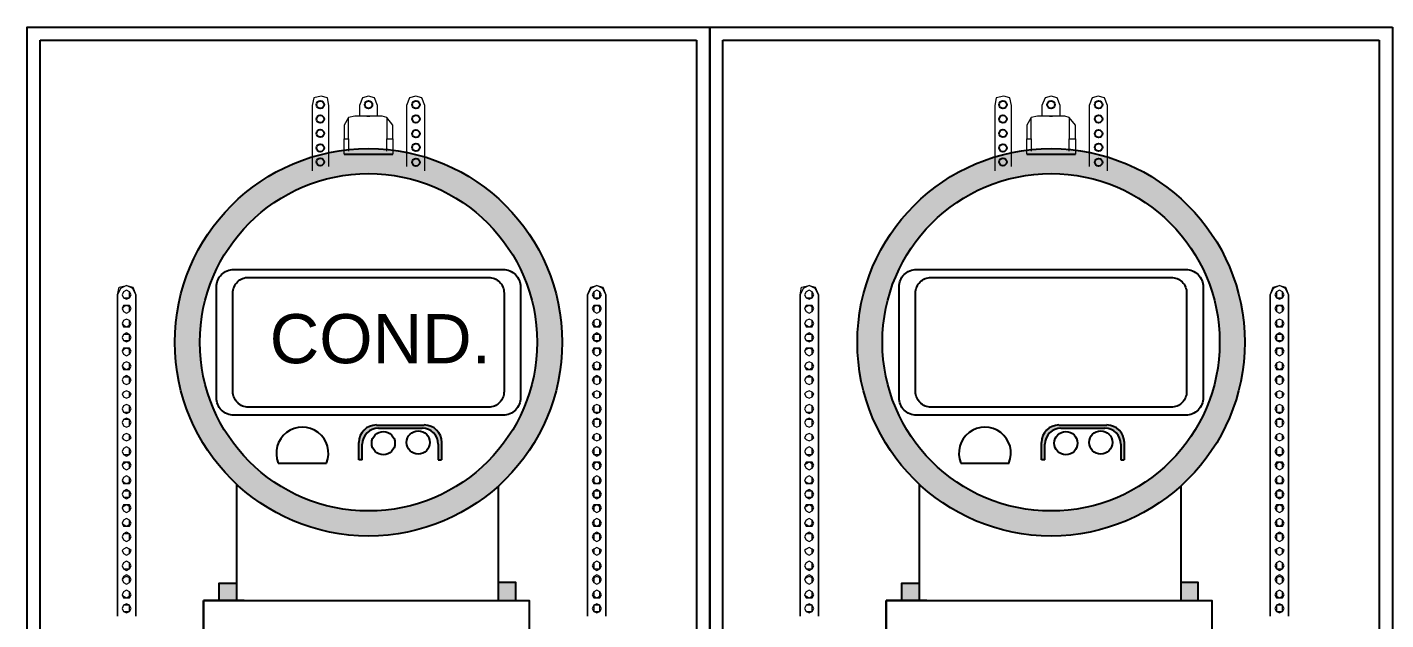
# Model space of a CAD drawing. Header units: millimetres. Extents: x 2991 to 3503, y 2795 to 2987.
# Drawn here: x 3307.2 to 3321.03, y 2841.24 to 2847.27 of the extents above; entities that cross this region are included whole.
import ezdxf

# ---------------------------------------------------------------- set-up
doc = ezdxf.new("R2010")
doc.units = ezdxf.units.MM
doc.layers.add('Pranchas', color=3, linetype='Continuous')
doc.styles.get("Standard").update_dxf_attribs({"font": ''})
doc.styles.get('Standard').set_extended_font_data('Arial')

msp = doc.modelspace()

# ---------------------------------------------------------------- hatches: boundary and pattern name
h = msp.add_hatch(color=256)
h.dxf.hatch_style = 1
h.paths.add_polyline_path([(3309.33, 2841.609), (3309.153, 2841.609), (3309.153, 2841.432), (3309.33, 2841.432)])
h.paths.add_polyline_path([(3312.172, 2841.616), (3311.994, 2841.616), (3311.994, 2841.432), (3312.172, 2841.432)])
h.paths.add_polyline_path([(3312.644, 2844.06, 1), (3308.703, 2844.06, 1)])
h.paths.add_polyline_path([(3308.958, 2844.06, -1), (3312.39, 2844.06, -1)], flags=16)
h.paths.add_polyline_path([(3312.221, 2843.497, -0.414214), (3312.044, 2843.319), (3309.303, 2843.319, -0.414214), (3309.126, 2843.497), (3309.126, 2844.624, -0.414214), (3309.303, 2844.801), (3312.044, 2844.801, -0.414214), (3312.221, 2844.624)], flags=0)
h.paths.add_polyline_path([(3312.053, 2843.558, -0.414214), (3311.895, 2843.4), (3309.453, 2843.4, -0.414214), (3309.294, 2843.558), (3309.294, 2844.562, -0.414214), (3309.453, 2844.721), (3311.895, 2844.721, -0.414214), (3312.053, 2844.562)], flags=0)
h.paths.add_polyline_path([(3311.298, 2843.041, -1), (3311.061, 2843.041, -1)], flags=0)
h.paths.add_polyline_path([(3310.943, 2843.034, -1), (3310.706, 2843.034, -1)], flags=0)
h.paths.add_polyline_path([(3310.246, 2842.832), (3309.756, 2842.832, -1.494135)], flags=0)
h = msp.add_hatch(color=256)
h.dxf.hatch_style = 1
h.paths.add_polyline_path([(3316.277, 2841.609), (3316.1, 2841.609), (3316.1, 2841.432), (3316.277, 2841.432)])
h.paths.add_polyline_path([(3319.119, 2841.616), (3318.941, 2841.616), (3318.941, 2841.432), (3319.119, 2841.432)])
h.paths.add_polyline_path([(3319.591, 2844.06, 1), (3315.65, 2844.06, 1)])
h.paths.add_polyline_path([(3315.905, 2844.06, -1), (3319.336, 2844.06, -1)], flags=16)
h.paths.add_polyline_path([(3319.168, 2843.497, -0.414214), (3318.991, 2843.319), (3316.25, 2843.319, -0.414214), (3316.073, 2843.497), (3316.073, 2844.624, -0.414214), (3316.25, 2844.801), (3318.991, 2844.801, -0.414214), (3319.168, 2844.624)], flags=0)
h.paths.add_polyline_path([(3319, 2843.558, -0.414214), (3318.842, 2843.4), (3316.399, 2843.4, -0.414214), (3316.241, 2843.558), (3316.241, 2844.562, -0.414214), (3316.399, 2844.721), (3318.842, 2844.721, -0.414214), (3319, 2844.562)], flags=0)
h.paths.add_polyline_path([(3318.245, 2843.041, -1), (3318.008, 2843.041, -1)], flags=0)
h.paths.add_polyline_path([(3317.89, 2843.034, -1), (3317.653, 2843.034, -1)], flags=0)
h.paths.add_polyline_path([(3317.193, 2842.832), (3316.702, 2842.832, -1.494135)], flags=0)
h = msp.add_hatch(color=256)
h.dxf.hatch_style = 1
h.paths.add_polyline_path([(3311.418, 2843.041, 0.414214), (3311.241, 2843.218), (3310.754, 2843.218, 0.414214), (3310.576, 2843.041), (3310.576, 2842.863), (3310.611, 2842.863), (3310.611, 2843.023, -0.414214), (3310.774, 2843.185), (3311.221, 2843.185, -0.414214), (3311.383, 2843.023), (3311.383, 2842.863), (3311.418, 2842.863)])
h = msp.add_hatch(color=256)
h.dxf.hatch_style = 1
h.paths.add_polyline_path([(3318.365, 2843.041, 0.414214), (3318.188, 2843.218), (3317.7, 2843.218, 0.414214), (3317.523, 2843.041), (3317.523, 2842.863), (3317.558, 2842.863), (3317.558, 2843.023, -0.414214), (3317.721, 2843.185), (3318.167, 2843.185, -0.414214), (3318.33, 2843.023), (3318.33, 2842.863), (3318.365, 2842.863)])

# ---------------------------------------------------------------- linework, layer by layer
for p, q in [((3307.334, 2833.506), (3307.334, 2847.133)), ((3307.334, 2847.133), (3310.674, 2847.133)), ((3310.674, 2847.133), (3314.013, 2847.133)), ((3314.013, 2847.133), (3314.013, 2833.506)), ((3314.281, 2833.506), (3314.281, 2847.133)), ((3314.281, 2847.133), (3317.62, 2847.133)), ((3317.62, 2847.133), (3320.96, 2847.133)), ((3320.96, 2847.133), (3320.96, 2833.506)), ((3310.426, 2845.974), (3310.922, 2845.974)), ((3317.373, 2845.974), (3317.868, 2845.974)), ((3310.754, 2843.218), (3311.241, 2843.218)), ((3317.7, 2843.218), (3318.188, 2843.218)), ((3310.774, 2843.185), (3311.221, 2843.185)), ((3317.721, 2843.185), (3318.167, 2843.185)), ((3310.576, 2842.863), (3310.576, 2843.041)), ((3310.611, 2842.863), (3310.611, 2843.023)), ((3311.383, 2843.023), (3311.383, 2842.863)), ((3311.418, 2843.041), (3311.418, 2842.863)), ((3317.523, 2842.863), (3317.523, 2843.041)), ((3317.558, 2842.863), (3317.558, 2843.023)), ((3318.33, 2843.023), (3318.33, 2842.863)), ((3318.365, 2843.041), (3318.365, 2842.863)), ((3309.756, 2842.832), (3310.246, 2842.832)), ((3310.611, 2842.863), (3310.576, 2842.863)), ((3311.383, 2842.863), (3311.418, 2842.863)), ((3316.702, 2842.832), (3317.193, 2842.832)), ((3317.558, 2842.863), (3317.523, 2842.863)), ((3318.33, 2842.863), (3318.365, 2842.863)), ((3309.33, 2842.618), (3309.33, 2841.432)), ((3311.994, 2842.597), (3311.994, 2841.432)), ((3316.277, 2842.618), (3316.277, 2841.432)), ((3318.941, 2842.597), (3318.941, 2841.432)), ((3309.41, 2841.432), (3308.996, 2841.432)), ((3308.996, 2841.432), (3308.996, 2841.022)), ((3316.357, 2841.432), (3315.943, 2841.432)), ((3315.943, 2841.432), (3315.943, 2841.022))]:
    msp.add_line(p, q)
for points in [[(3314.147, 2847.266), (3314.147, 2833.373), (3307.2, 2833.373), (3307.2, 2847.266)], [(3321.094, 2847.266), (3321.094, 2833.373), (3314.147, 2833.373), (3314.147, 2847.266)], [(3309.33, 2841.432), (3309.153, 2841.432), (3309.153, 2841.609), (3309.33, 2841.609)], [(3311.994, 2841.432), (3312.172, 2841.432), (3312.172, 2841.616), (3311.994, 2841.616)], [(3316.277, 2841.432), (3316.1, 2841.432), (3316.1, 2841.609), (3316.277, 2841.609)], [(3318.941, 2841.432), (3319.119, 2841.432), (3319.119, 2841.616), (3318.941, 2841.616)], [(3308.996, 2841.432), (3312.31, 2841.432), (3312.31, 2840.603), (3308.996, 2840.603)], [(3315.943, 2841.432), (3319.257, 2841.432), (3319.257, 2840.603), (3315.943, 2840.603)]]:
    msp.add_lwpolyline(points, close=True)
at = {"color": 0, "lineweight": 18}
for points in [[(3310.271, 2845.85), (3310.271, 2846.47), (3310.255, 2846.547), (3310.193, 2846.563), (3310.116, 2846.547), (3310.1, 2846.47), (3310.1, 2845.804)], [(3310.767, 2846.361), (3310.767, 2846.47), (3310.736, 2846.547), (3310.674, 2846.563), (3310.612, 2846.547), (3310.581, 2846.47), (3310.581, 2846.361)], [(3311.247, 2845.804), (3311.247, 2846.47), (3311.216, 2846.547), (3311.154, 2846.563), (3311.092, 2846.547), (3311.061, 2846.47), (3311.061, 2845.85)], [(3317.218, 2845.85), (3317.218, 2846.47), (3317.202, 2846.547), (3317.14, 2846.563), (3317.063, 2846.547), (3317.047, 2846.47), (3317.047, 2845.804)], [(3317.713, 2846.361), (3317.713, 2846.47), (3317.682, 2846.547), (3317.62, 2846.563), (3317.559, 2846.547), (3317.528, 2846.47), (3317.528, 2846.361)], [(3318.194, 2845.804), (3318.194, 2846.47), (3318.163, 2846.547), (3318.101, 2846.563), (3318.039, 2846.547), (3318.008, 2846.47), (3318.008, 2845.85)], [(3310.472, 2846.129), (3310.472, 2846.346), (3310.426, 2846.268), (3310.426, 2846.129)], [(3310.86, 2846.346), (3310.813, 2846.361), (3310.534, 2846.361), (3310.472, 2846.346)], [(3310.922, 2846.129), (3310.922, 2846.268), (3310.86, 2846.346), (3310.86, 2846.129)], [(3317.419, 2846.129), (3317.419, 2846.346), (3317.373, 2846.268), (3317.373, 2846.129)], [(3317.806, 2846.346), (3317.76, 2846.361), (3317.481, 2846.361), (3317.419, 2846.346)], [(3317.868, 2846.129), (3317.868, 2846.268), (3317.806, 2846.346), (3317.806, 2846.129)], [(3310.426, 2845.974), (3310.426, 2846.129), (3310.472, 2846.129), (3310.472, 2846.005)], [(3310.86, 2846.005), (3310.86, 2846.129), (3310.922, 2846.129), (3310.922, 2845.974)], [(3317.373, 2845.974), (3317.373, 2846.129), (3317.419, 2846.129), (3317.419, 2846.005)], [(3317.806, 2846.005), (3317.806, 2846.129), (3317.868, 2846.129), (3317.868, 2845.974)]]:
    msp.add_lwpolyline(points, dxfattribs=at)
for points in [[(3310.658, 2846.361), (3310.689, 2846.361)], [(3317.605, 2846.361), (3317.636, 2846.361)], [(3308.305, 2844.544), (3308.305, 2841.275), (3308.305, 2844.544), (3308.274, 2844.606), (3308.212, 2844.637), (3308.15, 2844.606), (3308.119, 2844.544), (3308.135, 2844.622), (3308.212, 2844.637), (3308.274, 2844.622)], [(3312.904, 2844.544), (3312.935, 2844.622), (3312.997, 2844.637), (3313.059, 2844.622), (3313.09, 2844.544), (3313.059, 2844.606), (3312.997, 2844.637), (3312.935, 2844.606)], [(3315.252, 2844.544), (3315.252, 2841.275), (3315.252, 2844.544), (3315.221, 2844.606), (3315.159, 2844.637), (3315.097, 2844.606), (3315.066, 2844.544), (3315.081, 2844.622), (3315.159, 2844.637), (3315.221, 2844.622)], [(3319.851, 2844.544), (3319.882, 2844.622), (3319.944, 2844.637), (3320.006, 2844.622), (3320.037, 2844.544), (3320.006, 2844.606), (3319.944, 2844.637), (3319.882, 2844.606)], [(3308.119, 2841.275), (3308.119, 2844.544)], [(3308.259, 2844.544), (3308.243, 2844.575), (3308.212, 2844.591), (3308.181, 2844.575), (3308.166, 2844.544), (3308.181, 2844.513), (3308.212, 2844.498), (3308.243, 2844.513)], [(3308.243, 2844.544), (3308.243, 2844.575), (3308.212, 2844.591), (3308.181, 2844.575), (3308.166, 2844.544), (3308.181, 2844.513), (3308.243, 2844.513)], [(3312.904, 2841.275), (3312.904, 2844.544)], [(3313.044, 2844.544), (3313.028, 2844.575), (3312.997, 2844.591), (3312.966, 2844.575), (3312.951, 2844.544), (3312.966, 2844.513), (3312.997, 2844.498), (3313.028, 2844.513)], [(3313.028, 2844.544), (3313.028, 2844.575), (3312.997, 2844.591), (3312.966, 2844.575), (3312.966, 2844.513), (3313.028, 2844.513)], [(3313.09, 2844.544), (3313.09, 2841.275)], [(3315.066, 2841.275), (3315.066, 2844.544)], [(3315.205, 2844.544), (3315.19, 2844.575), (3315.159, 2844.591), (3315.128, 2844.575), (3315.112, 2844.544), (3315.128, 2844.513), (3315.159, 2844.498), (3315.19, 2844.513)], [(3315.19, 2844.544), (3315.19, 2844.575), (3315.159, 2844.591), (3315.128, 2844.575), (3315.112, 2844.544), (3315.128, 2844.513), (3315.19, 2844.513)], [(3319.851, 2841.275), (3319.851, 2844.544)], [(3319.991, 2844.544), (3319.975, 2844.575), (3319.944, 2844.591), (3319.913, 2844.575), (3319.898, 2844.544), (3319.913, 2844.513), (3319.944, 2844.498), (3319.975, 2844.513)], [(3319.975, 2844.544), (3319.975, 2844.575), (3319.944, 2844.591), (3319.913, 2844.575), (3319.913, 2844.513), (3319.975, 2844.513)], [(3320.037, 2844.544), (3320.037, 2841.275)], [(3308.259, 2844.405), (3308.243, 2844.436), (3308.181, 2844.436), (3308.166, 2844.405), (3308.181, 2844.374), (3308.212, 2844.358), (3308.243, 2844.374)], [(3308.243, 2844.405), (3308.243, 2844.42), (3308.212, 2844.436), (3308.181, 2844.42), (3308.166, 2844.405), (3308.181, 2844.374), (3308.212, 2844.358), (3308.243, 2844.374)], [(3313.044, 2844.405), (3313.028, 2844.436), (3312.966, 2844.436), (3312.951, 2844.405), (3312.966, 2844.374), (3312.997, 2844.358), (3313.028, 2844.374)], [(3313.028, 2844.405), (3313.028, 2844.42), (3312.997, 2844.436), (3312.966, 2844.42), (3312.966, 2844.374), (3312.997, 2844.358), (3313.028, 2844.374)], [(3315.205, 2844.405), (3315.19, 2844.436), (3315.128, 2844.436), (3315.112, 2844.405), (3315.128, 2844.374), (3315.159, 2844.358), (3315.19, 2844.374)], [(3315.19, 2844.405), (3315.19, 2844.42), (3315.159, 2844.436), (3315.128, 2844.42), (3315.112, 2844.405), (3315.128, 2844.374), (3315.159, 2844.358), (3315.19, 2844.374)], [(3319.991, 2844.405), (3319.975, 2844.436), (3319.913, 2844.436), (3319.898, 2844.405), (3319.913, 2844.374), (3319.944, 2844.358), (3319.975, 2844.374)], [(3319.975, 2844.405), (3319.975, 2844.42), (3319.944, 2844.436), (3319.913, 2844.42), (3319.913, 2844.374), (3319.944, 2844.358), (3319.975, 2844.374)], [(3308.259, 2844.25), (3308.243, 2844.281), (3308.212, 2844.296), (3308.181, 2844.281), (3308.166, 2844.25), (3308.181, 2844.219), (3308.243, 2844.219)], [(3308.243, 2844.25), (3308.243, 2844.281), (3308.212, 2844.296), (3308.181, 2844.281), (3308.166, 2844.25), (3308.181, 2844.234), (3308.212, 2844.219), (3308.243, 2844.234)], [(3313.044, 2844.25), (3313.028, 2844.281), (3312.997, 2844.296), (3312.966, 2844.281), (3312.951, 2844.25), (3312.966, 2844.219), (3313.028, 2844.219)], [(3313.028, 2844.25), (3313.028, 2844.281), (3312.997, 2844.296), (3312.966, 2844.281), (3312.966, 2844.234), (3312.997, 2844.219), (3313.028, 2844.234)], [(3315.205, 2844.25), (3315.19, 2844.281), (3315.159, 2844.296), (3315.128, 2844.281), (3315.112, 2844.25), (3315.128, 2844.219), (3315.19, 2844.219)], [(3315.19, 2844.25), (3315.19, 2844.281), (3315.159, 2844.296), (3315.128, 2844.281), (3315.112, 2844.25), (3315.128, 2844.234), (3315.159, 2844.219), (3315.19, 2844.234)], [(3319.991, 2844.25), (3319.975, 2844.281), (3319.944, 2844.296), (3319.913, 2844.281), (3319.898, 2844.25), (3319.913, 2844.219), (3319.975, 2844.219)], [(3319.975, 2844.25), (3319.975, 2844.281), (3319.944, 2844.296), (3319.913, 2844.281), (3319.913, 2844.234), (3319.944, 2844.219), (3319.975, 2844.234)], [(3308.259, 2844.11), (3308.243, 2844.141), (3308.212, 2844.157), (3308.181, 2844.141), (3308.166, 2844.11), (3308.181, 2844.079), (3308.212, 2844.064), (3308.243, 2844.079)], [(3308.243, 2844.11), (3308.243, 2844.141), (3308.181, 2844.141), (3308.166, 2844.11), (3308.181, 2844.079), (3308.243, 2844.079)], [(3313.044, 2844.11), (3313.028, 2844.141), (3312.997, 2844.157), (3312.966, 2844.141), (3312.951, 2844.11), (3312.966, 2844.079), (3312.997, 2844.064), (3313.028, 2844.079)], [(3313.028, 2844.11), (3313.028, 2844.141), (3312.966, 2844.141), (3312.966, 2844.079), (3313.028, 2844.079)], [(3315.205, 2844.11), (3315.19, 2844.141), (3315.159, 2844.157), (3315.128, 2844.141), (3315.112, 2844.11), (3315.128, 2844.079), (3315.159, 2844.064), (3315.19, 2844.079)], [(3315.19, 2844.11), (3315.19, 2844.141), (3315.128, 2844.141), (3315.112, 2844.11), (3315.128, 2844.079), (3315.19, 2844.079)], [(3319.991, 2844.11), (3319.975, 2844.141), (3319.944, 2844.157), (3319.913, 2844.141), (3319.898, 2844.11), (3319.913, 2844.079), (3319.944, 2844.064), (3319.975, 2844.079)], [(3319.975, 2844.11), (3319.975, 2844.141), (3319.913, 2844.141), (3319.913, 2844.079), (3319.975, 2844.079)], [(3308.259, 2843.971), (3308.243, 2844.002), (3308.181, 2844.002), (3308.166, 2843.971), (3308.181, 2843.94), (3308.212, 2843.924), (3308.243, 2843.94)], [(3308.243, 2843.971), (3308.243, 2843.986), (3308.212, 2844.002), (3308.181, 2843.986), (3308.166, 2843.971), (3308.181, 2843.94), (3308.212, 2843.924), (3308.243, 2843.94)], [(3313.044, 2843.971), (3313.028, 2844.002), (3312.966, 2844.002), (3312.951, 2843.971), (3312.966, 2843.94), (3312.997, 2843.924), (3313.028, 2843.94)], [(3313.028, 2843.971), (3313.028, 2843.986), (3312.997, 2844.002), (3312.966, 2843.986), (3312.966, 2843.94), (3312.997, 2843.924), (3313.028, 2843.94)], [(3315.205, 2843.971), (3315.19, 2844.002), (3315.128, 2844.002), (3315.112, 2843.971), (3315.128, 2843.94), (3315.159, 2843.924), (3315.19, 2843.94)], [(3315.19, 2843.971), (3315.19, 2843.986), (3315.159, 2844.002), (3315.128, 2843.986), (3315.112, 2843.971), (3315.128, 2843.94), (3315.159, 2843.924), (3315.19, 2843.94)], [(3319.991, 2843.971), (3319.975, 2844.002), (3319.913, 2844.002), (3319.898, 2843.971), (3319.913, 2843.94), (3319.944, 2843.924), (3319.975, 2843.94)], [(3319.975, 2843.971), (3319.975, 2843.986), (3319.944, 2844.002), (3319.913, 2843.986), (3319.913, 2843.94), (3319.944, 2843.924), (3319.975, 2843.94)], [(3308.243, 2843.816), (3308.243, 2843.847), (3308.212, 2843.862), (3308.181, 2843.847), (3308.166, 2843.816), (3308.181, 2843.8), (3308.212, 2843.785), (3308.243, 2843.8)], [(3308.259, 2843.816), (3308.243, 2843.847), (3308.212, 2843.862), (3308.181, 2843.847), (3308.166, 2843.816), (3308.181, 2843.785), (3308.243, 2843.785)], [(3313.044, 2843.816), (3313.028, 2843.847), (3312.997, 2843.862), (3312.966, 2843.847), (3312.951, 2843.816), (3312.966, 2843.785), (3313.028, 2843.785)], [(3313.028, 2843.816), (3313.028, 2843.847), (3312.997, 2843.862), (3312.966, 2843.847), (3312.966, 2843.8), (3312.997, 2843.785), (3313.028, 2843.8)], [(3315.19, 2843.816), (3315.19, 2843.847), (3315.159, 2843.862), (3315.128, 2843.847), (3315.112, 2843.816), (3315.128, 2843.8), (3315.159, 2843.785), (3315.19, 2843.8)], [(3315.205, 2843.816), (3315.19, 2843.847), (3315.159, 2843.862), (3315.128, 2843.847), (3315.112, 2843.816), (3315.128, 2843.785), (3315.19, 2843.785)], [(3319.991, 2843.816), (3319.975, 2843.847), (3319.944, 2843.862), (3319.913, 2843.847), (3319.898, 2843.816), (3319.913, 2843.785), (3319.975, 2843.785)], [(3319.975, 2843.816), (3319.975, 2843.847), (3319.944, 2843.862), (3319.913, 2843.847), (3319.913, 2843.8), (3319.944, 2843.785), (3319.975, 2843.8)], [(3308.259, 2843.677), (3308.243, 2843.707), (3308.212, 2843.723), (3308.181, 2843.707), (3308.166, 2843.677), (3308.181, 2843.646), (3308.212, 2843.63), (3308.243, 2843.646)], [(3308.243, 2843.677), (3308.243, 2843.707), (3308.181, 2843.707), (3308.166, 2843.677), (3308.181, 2843.646), (3308.212, 2843.63), (3308.243, 2843.646)], [(3313.044, 2843.677), (3313.028, 2843.707), (3312.997, 2843.723), (3312.966, 2843.707), (3312.951, 2843.677), (3312.966, 2843.646), (3312.997, 2843.63), (3313.028, 2843.646)], [(3313.028, 2843.677), (3313.028, 2843.707), (3312.966, 2843.707), (3312.966, 2843.646), (3312.997, 2843.63), (3313.028, 2843.646)], [(3315.205, 2843.677), (3315.19, 2843.707), (3315.159, 2843.723), (3315.128, 2843.707), (3315.112, 2843.677), (3315.128, 2843.646), (3315.159, 2843.63), (3315.19, 2843.646)], [(3315.19, 2843.677), (3315.19, 2843.707), (3315.128, 2843.707), (3315.112, 2843.677), (3315.128, 2843.646), (3315.159, 2843.63), (3315.19, 2843.646)], [(3319.991, 2843.677), (3319.975, 2843.707), (3319.944, 2843.723), (3319.913, 2843.707), (3319.898, 2843.677), (3319.913, 2843.646), (3319.944, 2843.63), (3319.975, 2843.646)], [(3319.975, 2843.677), (3319.975, 2843.707), (3319.913, 2843.707), (3319.913, 2843.646), (3319.944, 2843.63), (3319.975, 2843.646)], [(3308.259, 2843.537), (3308.243, 2843.553), (3308.212, 2843.568), (3308.181, 2843.553), (3308.166, 2843.537), (3308.181, 2843.506), (3308.212, 2843.491), (3308.243, 2843.506)], [(3308.243, 2843.537), (3308.243, 2843.553), (3308.212, 2843.568), (3308.181, 2843.553), (3308.166, 2843.537), (3308.181, 2843.506), (3308.212, 2843.491), (3308.243, 2843.506)], [(3313.044, 2843.537), (3313.028, 2843.553), (3312.997, 2843.568), (3312.966, 2843.553), (3312.951, 2843.537), (3312.966, 2843.506), (3312.997, 2843.491), (3313.028, 2843.506)], [(3313.028, 2843.537), (3313.028, 2843.553), (3312.997, 2843.568), (3312.966, 2843.553), (3312.966, 2843.506), (3312.997, 2843.491), (3313.028, 2843.506)], [(3315.205, 2843.537), (3315.19, 2843.553), (3315.159, 2843.568), (3315.128, 2843.553), (3315.112, 2843.537), (3315.128, 2843.506), (3315.159, 2843.491), (3315.19, 2843.506)], [(3315.19, 2843.537), (3315.19, 2843.553), (3315.159, 2843.568), (3315.128, 2843.553), (3315.112, 2843.537), (3315.128, 2843.506), (3315.159, 2843.491), (3315.19, 2843.506)], [(3319.991, 2843.537), (3319.975, 2843.553), (3319.944, 2843.568), (3319.913, 2843.553), (3319.898, 2843.537), (3319.913, 2843.506), (3319.944, 2843.491), (3319.975, 2843.506)], [(3319.975, 2843.537), (3319.975, 2843.553), (3319.944, 2843.568), (3319.913, 2843.553), (3319.913, 2843.506), (3319.944, 2843.491), (3319.975, 2843.506)], [(3308.259, 2843.382), (3308.243, 2843.413), (3308.212, 2843.429), (3308.181, 2843.413), (3308.166, 2843.382), (3308.181, 2843.351), (3308.212, 2843.336), (3308.243, 2843.351)], [(3308.243, 2843.382), (3308.243, 2843.413), (3308.212, 2843.429), (3308.181, 2843.413), (3308.166, 2843.382), (3308.181, 2843.351), (3308.243, 2843.351)], [(3313.044, 2843.382), (3313.028, 2843.413), (3312.997, 2843.429), (3312.966, 2843.413), (3312.951, 2843.382), (3312.966, 2843.351), (3312.997, 2843.336), (3313.028, 2843.351)], [(3313.028, 2843.382), (3313.028, 2843.413), (3312.997, 2843.429), (3312.966, 2843.413), (3312.966, 2843.351), (3313.028, 2843.351)], [(3315.205, 2843.382), (3315.19, 2843.413), (3315.159, 2843.429), (3315.128, 2843.413), (3315.112, 2843.382), (3315.128, 2843.351), (3315.159, 2843.336), (3315.19, 2843.351)], [(3315.19, 2843.382), (3315.19, 2843.413), (3315.159, 2843.429), (3315.128, 2843.413), (3315.112, 2843.382), (3315.128, 2843.351), (3315.19, 2843.351)], [(3319.991, 2843.382), (3319.975, 2843.413), (3319.944, 2843.429), (3319.913, 2843.413), (3319.898, 2843.382), (3319.913, 2843.351), (3319.944, 2843.336), (3319.975, 2843.351)], [(3319.975, 2843.382), (3319.975, 2843.413), (3319.944, 2843.429), (3319.913, 2843.413), (3319.913, 2843.351), (3319.975, 2843.351)], [(3308.259, 2843.243), (3308.243, 2843.274), (3308.212, 2843.289), (3308.181, 2843.274), (3308.166, 2843.243), (3308.181, 2843.212), (3308.212, 2843.196), (3308.243, 2843.212)], [(3308.243, 2843.243), (3308.243, 2843.274), (3308.181, 2843.274), (3308.166, 2843.243), (3308.181, 2843.212), (3308.212, 2843.196), (3308.243, 2843.212)], [(3313.044, 2843.243), (3313.028, 2843.274), (3312.997, 2843.289), (3312.966, 2843.274), (3312.951, 2843.243), (3312.966, 2843.212), (3312.997, 2843.196), (3313.028, 2843.212)], [(3313.028, 2843.243), (3313.028, 2843.274), (3312.966, 2843.274), (3312.966, 2843.212), (3312.997, 2843.196), (3313.028, 2843.212)], [(3315.205, 2843.243), (3315.19, 2843.274), (3315.159, 2843.289), (3315.128, 2843.274), (3315.112, 2843.243), (3315.128, 2843.212), (3315.159, 2843.196), (3315.19, 2843.212)], [(3315.19, 2843.243), (3315.19, 2843.274), (3315.128, 2843.274), (3315.112, 2843.243), (3315.128, 2843.212), (3315.159, 2843.196), (3315.19, 2843.212)], [(3319.991, 2843.243), (3319.975, 2843.274), (3319.944, 2843.289), (3319.913, 2843.274), (3319.898, 2843.243), (3319.913, 2843.212), (3319.944, 2843.196), (3319.975, 2843.212)], [(3319.975, 2843.243), (3319.975, 2843.274), (3319.913, 2843.274), (3319.913, 2843.212), (3319.944, 2843.196), (3319.975, 2843.212)], [(3308.243, 2843.088), (3308.243, 2843.119), (3308.212, 2843.134), (3308.181, 2843.119), (3308.166, 2843.088), (3308.181, 2843.072), (3308.212, 2843.057), (3308.243, 2843.072)], [(3308.259, 2843.088), (3308.243, 2843.119), (3308.212, 2843.134), (3308.181, 2843.119), (3308.166, 2843.088), (3308.181, 2843.072), (3308.212, 2843.057), (3308.243, 2843.072)], [(3313.044, 2843.088), (3313.028, 2843.119), (3312.997, 2843.134), (3312.966, 2843.119), (3312.951, 2843.088), (3312.966, 2843.072), (3312.997, 2843.057), (3313.028, 2843.072)], [(3313.028, 2843.088), (3313.028, 2843.119), (3312.997, 2843.134), (3312.966, 2843.119), (3312.966, 2843.072), (3312.997, 2843.057), (3313.028, 2843.072)], [(3315.19, 2843.088), (3315.19, 2843.119), (3315.159, 2843.134), (3315.128, 2843.119), (3315.112, 2843.088), (3315.128, 2843.072), (3315.159, 2843.057), (3315.19, 2843.072)], [(3315.205, 2843.088), (3315.19, 2843.119), (3315.159, 2843.134), (3315.128, 2843.119), (3315.112, 2843.088), (3315.128, 2843.072), (3315.159, 2843.057), (3315.19, 2843.072)], [(3319.991, 2843.088), (3319.975, 2843.119), (3319.944, 2843.134), (3319.913, 2843.119), (3319.898, 2843.088), (3319.913, 2843.072), (3319.944, 2843.057), (3319.975, 2843.072)], [(3319.975, 2843.088), (3319.975, 2843.119), (3319.944, 2843.134), (3319.913, 2843.119), (3319.913, 2843.072), (3319.944, 2843.057), (3319.975, 2843.072)], [(3308.243, 2842.948), (3308.243, 2842.979), (3308.212, 2842.995), (3308.181, 2842.979), (3308.166, 2842.948), (3308.181, 2842.917), (3308.243, 2842.917)], [(3308.259, 2842.948), (3308.243, 2842.979), (3308.212, 2842.995), (3308.181, 2842.979), (3308.166, 2842.948), (3308.181, 2842.917), (3308.212, 2842.902), (3308.243, 2842.917)], [(3313.044, 2842.948), (3313.028, 2842.979), (3312.997, 2842.995), (3312.966, 2842.979), (3312.951, 2842.948), (3312.966, 2842.917), (3312.997, 2842.902), (3313.028, 2842.917)], [(3313.028, 2842.948), (3313.028, 2842.979), (3312.997, 2842.995), (3312.966, 2842.979), (3312.966, 2842.917), (3313.028, 2842.917)], [(3315.19, 2842.948), (3315.19, 2842.979), (3315.159, 2842.995), (3315.128, 2842.979), (3315.112, 2842.948), (3315.128, 2842.917), (3315.19, 2842.917)], [(3315.205, 2842.948), (3315.19, 2842.979), (3315.159, 2842.995), (3315.128, 2842.979), (3315.112, 2842.948), (3315.128, 2842.917), (3315.159, 2842.902), (3315.19, 2842.917)], [(3319.991, 2842.948), (3319.975, 2842.979), (3319.944, 2842.995), (3319.913, 2842.979), (3319.898, 2842.948), (3319.913, 2842.917), (3319.944, 2842.902), (3319.975, 2842.917)], [(3319.975, 2842.948), (3319.975, 2842.979), (3319.944, 2842.995), (3319.913, 2842.979), (3319.913, 2842.917), (3319.975, 2842.917)], [(3308.243, 2842.809), (3308.243, 2842.824), (3308.212, 2842.84), (3308.181, 2842.824), (3308.166, 2842.809), (3308.181, 2842.778), (3308.212, 2842.762), (3308.243, 2842.778)], [(3308.259, 2842.809), (3308.243, 2842.84), (3308.181, 2842.84), (3308.166, 2842.809), (3308.181, 2842.778), (3308.212, 2842.762), (3308.243, 2842.778)], [(3313.044, 2842.809), (3313.028, 2842.84), (3312.966, 2842.84), (3312.951, 2842.809), (3312.966, 2842.778), (3312.997, 2842.762), (3313.028, 2842.778)], [(3313.028, 2842.809), (3313.028, 2842.824), (3312.997, 2842.84), (3312.966, 2842.824), (3312.966, 2842.778), (3312.997, 2842.762), (3313.028, 2842.778)], [(3315.19, 2842.809), (3315.19, 2842.824), (3315.159, 2842.84), (3315.128, 2842.824), (3315.112, 2842.809), (3315.128, 2842.778), (3315.159, 2842.762), (3315.19, 2842.778)], [(3315.205, 2842.809), (3315.19, 2842.84), (3315.128, 2842.84), (3315.112, 2842.809), (3315.128, 2842.778), (3315.159, 2842.762), (3315.19, 2842.778)], [(3319.991, 2842.809), (3319.975, 2842.84), (3319.913, 2842.84), (3319.898, 2842.809), (3319.913, 2842.778), (3319.944, 2842.762), (3319.975, 2842.778)], [(3319.975, 2842.809), (3319.975, 2842.824), (3319.944, 2842.84), (3319.913, 2842.824), (3319.913, 2842.778), (3319.944, 2842.762), (3319.975, 2842.778)], [(3308.243, 2842.654), (3308.243, 2842.685), (3308.212, 2842.7), (3308.181, 2842.685), (3308.166, 2842.654), (3308.181, 2842.638), (3308.212, 2842.623), (3308.243, 2842.638)], [(3308.259, 2842.654), (3308.243, 2842.685), (3308.212, 2842.7), (3308.181, 2842.685), (3308.166, 2842.654), (3308.181, 2842.623), (3308.243, 2842.623)], [(3313.044, 2842.654), (3313.028, 2842.685), (3312.997, 2842.7), (3312.966, 2842.685), (3312.951, 2842.654), (3312.966, 2842.623), (3313.028, 2842.623)], [(3313.028, 2842.654), (3313.028, 2842.685), (3312.997, 2842.7), (3312.966, 2842.685), (3312.966, 2842.638), (3312.997, 2842.623), (3313.028, 2842.638)], [(3315.19, 2842.654), (3315.19, 2842.685), (3315.159, 2842.7), (3315.128, 2842.685), (3315.112, 2842.654), (3315.128, 2842.638), (3315.159, 2842.623), (3315.19, 2842.638)], [(3315.205, 2842.654), (3315.19, 2842.685), (3315.159, 2842.7), (3315.128, 2842.685), (3315.112, 2842.654), (3315.128, 2842.623), (3315.19, 2842.623)], [(3319.991, 2842.654), (3319.975, 2842.685), (3319.944, 2842.7), (3319.913, 2842.685), (3319.898, 2842.654), (3319.913, 2842.623), (3319.975, 2842.623)], [(3319.975, 2842.654), (3319.975, 2842.685), (3319.944, 2842.7), (3319.913, 2842.685), (3319.913, 2842.638), (3319.944, 2842.623), (3319.975, 2842.638)], [(3308.259, 2842.515), (3308.243, 2842.546), (3308.212, 2842.561), (3308.181, 2842.546), (3308.166, 2842.515), (3308.181, 2842.484), (3308.212, 2842.468), (3308.243, 2842.484)], [(3308.243, 2842.515), (3308.243, 2842.546), (3308.181, 2842.546), (3308.166, 2842.515), (3308.181, 2842.484), (3308.243, 2842.484)], [(3313.044, 2842.515), (3313.028, 2842.546), (3312.997, 2842.561), (3312.966, 2842.546), (3312.951, 2842.515), (3312.966, 2842.484), (3312.997, 2842.468), (3313.028, 2842.484)], [(3313.028, 2842.515), (3313.028, 2842.546), (3312.966, 2842.546), (3312.966, 2842.484), (3313.028, 2842.484)], [(3315.205, 2842.515), (3315.19, 2842.546), (3315.159, 2842.561), (3315.128, 2842.546), (3315.112, 2842.515), (3315.128, 2842.484), (3315.159, 2842.468), (3315.19, 2842.484)], [(3315.19, 2842.515), (3315.19, 2842.546), (3315.128, 2842.546), (3315.112, 2842.515), (3315.128, 2842.484), (3315.19, 2842.484)], [(3319.991, 2842.515), (3319.975, 2842.546), (3319.944, 2842.561), (3319.913, 2842.546), (3319.898, 2842.515), (3319.913, 2842.484), (3319.944, 2842.468), (3319.975, 2842.484)], [(3319.975, 2842.515), (3319.975, 2842.546), (3319.913, 2842.546), (3319.913, 2842.484), (3319.975, 2842.484)], [(3308.243, 2842.375), (3308.243, 2842.391), (3308.212, 2842.406), (3308.181, 2842.391), (3308.166, 2842.375), (3308.181, 2842.344), (3308.212, 2842.329), (3308.243, 2842.344)], [(3308.259, 2842.375), (3308.243, 2842.406), (3308.181, 2842.406), (3308.166, 2842.375), (3308.181, 2842.344), (3308.212, 2842.329), (3308.243, 2842.344)], [(3313.044, 2842.375), (3313.028, 2842.406), (3312.966, 2842.406), (3312.951, 2842.375), (3312.966, 2842.344), (3312.997, 2842.329), (3313.028, 2842.344)], [(3313.028, 2842.375), (3313.028, 2842.391), (3312.997, 2842.406), (3312.966, 2842.391), (3312.966, 2842.344), (3312.997, 2842.329), (3313.028, 2842.344)], [(3315.19, 2842.375), (3315.19, 2842.391), (3315.159, 2842.406), (3315.128, 2842.391), (3315.112, 2842.375), (3315.128, 2842.344), (3315.159, 2842.329), (3315.19, 2842.344)], [(3315.205, 2842.375), (3315.19, 2842.406), (3315.128, 2842.406), (3315.112, 2842.375), (3315.128, 2842.344), (3315.159, 2842.329), (3315.19, 2842.344)], [(3319.991, 2842.375), (3319.975, 2842.406), (3319.913, 2842.406), (3319.898, 2842.375), (3319.913, 2842.344), (3319.944, 2842.329), (3319.975, 2842.344)], [(3319.975, 2842.375), (3319.975, 2842.391), (3319.944, 2842.406), (3319.913, 2842.391), (3319.913, 2842.344), (3319.944, 2842.329), (3319.975, 2842.344)], [(3308.259, 2842.22), (3308.243, 2842.251), (3308.212, 2842.267), (3308.181, 2842.251), (3308.166, 2842.22), (3308.181, 2842.189), (3308.243, 2842.189)], [(3308.243, 2842.22), (3308.243, 2842.251), (3308.212, 2842.267), (3308.181, 2842.251), (3308.166, 2842.22), (3308.181, 2842.205), (3308.212, 2842.189), (3308.243, 2842.205)], [(3313.044, 2842.22), (3313.028, 2842.251), (3312.997, 2842.267), (3312.966, 2842.251), (3312.951, 2842.22), (3312.966, 2842.189), (3313.028, 2842.189)], [(3313.028, 2842.22), (3313.028, 2842.251), (3312.997, 2842.267), (3312.966, 2842.251), (3312.966, 2842.205), (3312.997, 2842.189), (3313.028, 2842.205)], [(3315.205, 2842.22), (3315.19, 2842.251), (3315.159, 2842.267), (3315.128, 2842.251), (3315.112, 2842.22), (3315.128, 2842.189), (3315.19, 2842.189)], [(3315.19, 2842.22), (3315.19, 2842.251), (3315.159, 2842.267), (3315.128, 2842.251), (3315.112, 2842.22), (3315.128, 2842.205), (3315.159, 2842.189), (3315.19, 2842.205)], [(3319.991, 2842.22), (3319.975, 2842.251), (3319.944, 2842.267), (3319.913, 2842.251), (3319.898, 2842.22), (3319.913, 2842.189), (3319.975, 2842.189)], [(3319.975, 2842.22), (3319.975, 2842.251), (3319.944, 2842.267), (3319.913, 2842.251), (3319.913, 2842.205), (3319.944, 2842.189), (3319.975, 2842.205)], [(3308.259, 2842.081), (3308.243, 2842.112), (3308.212, 2842.127), (3308.181, 2842.112), (3308.166, 2842.081), (3308.181, 2842.05), (3308.212, 2842.034), (3308.243, 2842.05)], [(3308.243, 2842.081), (3308.243, 2842.112), (3308.181, 2842.112), (3308.166, 2842.081), (3308.181, 2842.05), (3308.212, 2842.034), (3308.243, 2842.05)], [(3313.044, 2842.081), (3313.028, 2842.112), (3312.997, 2842.127), (3312.966, 2842.112), (3312.951, 2842.081), (3312.966, 2842.05), (3312.997, 2842.034), (3313.028, 2842.05)], [(3313.028, 2842.081), (3313.028, 2842.112), (3312.966, 2842.112), (3312.966, 2842.05), (3312.997, 2842.034), (3313.028, 2842.05)], [(3315.205, 2842.081), (3315.19, 2842.112), (3315.159, 2842.127), (3315.128, 2842.112), (3315.112, 2842.081), (3315.128, 2842.05), (3315.159, 2842.034), (3315.19, 2842.05)], [(3315.19, 2842.081), (3315.19, 2842.112), (3315.128, 2842.112), (3315.112, 2842.081), (3315.128, 2842.05), (3315.159, 2842.034), (3315.19, 2842.05)], [(3319.991, 2842.081), (3319.975, 2842.112), (3319.944, 2842.127), (3319.913, 2842.112), (3319.898, 2842.081), (3319.913, 2842.05), (3319.944, 2842.034), (3319.975, 2842.05)], [(3319.975, 2842.081), (3319.975, 2842.112), (3319.913, 2842.112), (3319.913, 2842.05), (3319.944, 2842.034), (3319.975, 2842.05)], [(3308.243, 2841.942), (3308.243, 2841.957), (3308.212, 2841.973), (3308.181, 2841.957), (3308.166, 2841.942), (3308.181, 2841.911), (3308.212, 2841.895), (3308.243, 2841.911)], [(3308.259, 2841.942), (3308.243, 2841.957), (3308.212, 2841.973), (3308.181, 2841.957), (3308.166, 2841.942), (3308.181, 2841.911), (3308.212, 2841.895), (3308.243, 2841.911)], [(3313.044, 2841.942), (3313.028, 2841.957), (3312.997, 2841.973), (3312.966, 2841.957), (3312.951, 2841.942), (3312.966, 2841.911), (3312.997, 2841.895), (3313.028, 2841.911)], [(3313.028, 2841.942), (3313.028, 2841.957), (3312.997, 2841.973), (3312.966, 2841.957), (3312.966, 2841.911), (3312.997, 2841.895), (3313.028, 2841.911)], [(3315.19, 2841.942), (3315.19, 2841.957), (3315.159, 2841.973), (3315.128, 2841.957), (3315.112, 2841.942), (3315.128, 2841.911), (3315.159, 2841.895), (3315.19, 2841.911)], [(3315.205, 2841.942), (3315.19, 2841.957), (3315.159, 2841.973), (3315.128, 2841.957), (3315.112, 2841.942), (3315.128, 2841.911), (3315.159, 2841.895), (3315.19, 2841.911)], [(3319.991, 2841.942), (3319.975, 2841.957), (3319.944, 2841.973), (3319.913, 2841.957), (3319.898, 2841.942), (3319.913, 2841.911), (3319.944, 2841.895), (3319.975, 2841.911)], [(3319.975, 2841.942), (3319.975, 2841.957), (3319.944, 2841.973), (3319.913, 2841.957), (3319.913, 2841.911), (3319.944, 2841.895), (3319.975, 2841.911)], [(3308.243, 2841.787), (3308.243, 2841.818), (3308.212, 2841.833), (3308.181, 2841.818), (3308.166, 2841.787), (3308.181, 2841.756), (3308.243, 2841.756)], [(3308.259, 2841.787), (3308.243, 2841.818), (3308.212, 2841.833), (3308.181, 2841.818), (3308.166, 2841.787), (3308.181, 2841.756), (3308.212, 2841.74), (3308.243, 2841.756)], [(3313.044, 2841.787), (3313.028, 2841.818), (3312.997, 2841.833), (3312.966, 2841.818), (3312.951, 2841.787), (3312.966, 2841.756), (3312.997, 2841.74), (3313.028, 2841.756)], [(3313.028, 2841.787), (3313.028, 2841.818), (3312.997, 2841.833), (3312.966, 2841.818), (3312.966, 2841.756), (3313.028, 2841.756)], [(3315.19, 2841.787), (3315.19, 2841.818), (3315.159, 2841.833), (3315.128, 2841.818), (3315.112, 2841.787), (3315.128, 2841.756), (3315.19, 2841.756)], [(3315.205, 2841.787), (3315.19, 2841.818), (3315.159, 2841.833), (3315.128, 2841.818), (3315.112, 2841.787), (3315.128, 2841.756), (3315.159, 2841.74), (3315.19, 2841.756)], [(3319.991, 2841.787), (3319.975, 2841.818), (3319.944, 2841.833), (3319.913, 2841.818), (3319.898, 2841.787), (3319.913, 2841.756), (3319.944, 2841.74), (3319.975, 2841.756)], [(3319.975, 2841.787), (3319.975, 2841.818), (3319.944, 2841.833), (3319.913, 2841.818), (3319.913, 2841.756), (3319.975, 2841.756)], [(3308.259, 2841.647), (3308.243, 2841.678), (3308.212, 2841.694), (3308.181, 2841.678), (3308.166, 2841.647), (3308.181, 2841.616), (3308.212, 2841.601), (3308.243, 2841.616)], [(3313.044, 2841.647), (3313.028, 2841.678), (3312.997, 2841.694), (3312.966, 2841.678), (3312.951, 2841.647), (3312.966, 2841.616), (3312.997, 2841.601), (3313.028, 2841.616)], [(3315.205, 2841.647), (3315.19, 2841.678), (3315.159, 2841.694), (3315.128, 2841.678), (3315.112, 2841.647), (3315.128, 2841.616), (3315.159, 2841.601), (3315.19, 2841.616)], [(3319.991, 2841.647), (3319.975, 2841.678), (3319.944, 2841.694), (3319.913, 2841.678), (3319.898, 2841.647), (3319.913, 2841.616), (3319.944, 2841.601), (3319.975, 2841.616)], [(3308.243, 2841.647), (3308.243, 2841.663), (3308.212, 2841.678), (3308.181, 2841.663), (3308.166, 2841.647), (3308.181, 2841.616), (3308.212, 2841.601), (3308.243, 2841.616)], [(3313.028, 2841.647), (3313.028, 2841.663), (3312.997, 2841.678), (3312.966, 2841.663), (3312.966, 2841.616), (3312.997, 2841.601), (3313.028, 2841.616)], [(3315.19, 2841.647), (3315.19, 2841.663), (3315.159, 2841.678), (3315.128, 2841.663), (3315.112, 2841.647), (3315.128, 2841.616), (3315.159, 2841.601), (3315.19, 2841.616)], [(3319.975, 2841.647), (3319.975, 2841.663), (3319.944, 2841.678), (3319.913, 2841.663), (3319.913, 2841.616), (3319.944, 2841.601), (3319.975, 2841.616)], [(3308.259, 2841.492), (3308.243, 2841.523), (3308.212, 2841.539), (3308.181, 2841.523), (3308.166, 2841.492), (3308.181, 2841.461), (3308.243, 2841.461)], [(3308.243, 2841.492), (3308.243, 2841.523), (3308.212, 2841.539), (3308.181, 2841.523), (3308.166, 2841.492), (3308.181, 2841.477), (3308.212, 2841.461), (3308.243, 2841.477)], [(3313.044, 2841.492), (3313.028, 2841.523), (3312.997, 2841.539), (3312.966, 2841.523), (3312.951, 2841.492), (3312.966, 2841.461), (3313.028, 2841.461)], [(3313.028, 2841.492), (3313.028, 2841.523), (3312.997, 2841.539), (3312.966, 2841.523), (3312.966, 2841.477), (3312.997, 2841.461), (3313.028, 2841.477)], [(3315.205, 2841.492), (3315.19, 2841.523), (3315.159, 2841.539), (3315.128, 2841.523), (3315.112, 2841.492), (3315.128, 2841.461), (3315.19, 2841.461)], [(3315.19, 2841.492), (3315.19, 2841.523), (3315.159, 2841.539), (3315.128, 2841.523), (3315.112, 2841.492), (3315.128, 2841.477), (3315.159, 2841.461), (3315.19, 2841.477)], [(3319.991, 2841.492), (3319.975, 2841.523), (3319.944, 2841.539), (3319.913, 2841.523), (3319.898, 2841.492), (3319.913, 2841.461), (3319.975, 2841.461)], [(3319.975, 2841.492), (3319.975, 2841.523), (3319.944, 2841.539), (3319.913, 2841.523), (3319.913, 2841.477), (3319.944, 2841.461), (3319.975, 2841.477)], [(3308.259, 2841.353), (3308.243, 2841.384), (3308.212, 2841.399), (3308.181, 2841.384), (3308.166, 2841.353), (3308.181, 2841.322), (3308.212, 2841.306), (3308.243, 2841.322)], [(3308.243, 2841.353), (3308.243, 2841.384), (3308.181, 2841.384), (3308.166, 2841.353), (3308.181, 2841.322), (3308.243, 2841.322)], [(3313.044, 2841.353), (3313.028, 2841.384), (3312.997, 2841.399), (3312.966, 2841.384), (3312.951, 2841.353), (3312.966, 2841.322), (3312.997, 2841.306), (3313.028, 2841.322)], [(3313.028, 2841.353), (3313.028, 2841.384), (3312.966, 2841.384), (3312.966, 2841.322), (3313.028, 2841.322)], [(3315.205, 2841.353), (3315.19, 2841.384), (3315.159, 2841.399), (3315.128, 2841.384), (3315.112, 2841.353), (3315.128, 2841.322), (3315.159, 2841.306), (3315.19, 2841.322)], [(3315.19, 2841.353), (3315.19, 2841.384), (3315.128, 2841.384), (3315.112, 2841.353), (3315.128, 2841.322), (3315.19, 2841.322)], [(3319.991, 2841.353), (3319.975, 2841.384), (3319.944, 2841.399), (3319.913, 2841.384), (3319.898, 2841.353), (3319.913, 2841.322), (3319.944, 2841.306), (3319.975, 2841.322)], [(3319.975, 2841.353), (3319.975, 2841.384), (3319.913, 2841.384), (3319.913, 2841.322), (3319.975, 2841.322)]]:
    msp.add_lwpolyline(points, close=True, dxfattribs=at)
for points in [[(3309.303, 2844.801), (3312.044, 2844.801, -0.414214), (3312.221, 2844.624), (3312.221, 2843.497, -0.414214), (3312.044, 2843.319), (3309.303, 2843.319, -0.414214), (3309.126, 2843.497), (3309.126, 2844.624, -0.414214)], [(3309.303, 2844.801), (3312.044, 2844.801, -0.414214), (3312.221, 2844.624), (3312.221, 2843.497, -0.414214), (3312.044, 2843.319), (3309.303, 2843.319, -0.414214), (3309.126, 2843.497), (3309.126, 2844.624, -0.414214)], [(3316.25, 2844.801), (3318.991, 2844.801, -0.414214), (3319.168, 2844.624), (3319.168, 2843.497, -0.414214), (3318.991, 2843.319), (3316.25, 2843.319, -0.414214), (3316.073, 2843.497), (3316.073, 2844.624, -0.414214)], [(3316.25, 2844.801), (3318.991, 2844.801, -0.414214), (3319.168, 2844.624), (3319.168, 2843.497, -0.414214), (3318.991, 2843.319), (3316.25, 2843.319, -0.414214), (3316.073, 2843.497), (3316.073, 2844.624, -0.414214)], [(3309.453, 2844.721), (3311.895, 2844.721, -0.414214), (3312.053, 2844.562), (3312.053, 2843.558, -0.414214), (3311.895, 2843.4), (3309.453, 2843.4, -0.414214), (3309.294, 2843.558), (3309.294, 2844.562, -0.414214)], [(3316.399, 2844.721), (3318.842, 2844.721, -0.414214), (3319, 2844.562), (3319, 2843.558, -0.414214), (3318.842, 2843.4), (3316.399, 2843.4, -0.414214), (3316.241, 2843.558), (3316.241, 2844.562, -0.414214)]]:
    msp.add_lwpolyline(points, format="xyb", close=True)
for centre, radius in [((3310.183, 2846.478), 0.0386), ((3310.674, 2846.478), 0.0386), ((3311.157, 2846.478), 0.0386), ((3317.13, 2846.478), 0.0386), ((3317.62, 2846.478), 0.0386), ((3318.104, 2846.478), 0.0386), ((3310.183, 2846.331), 0.0386), ((3311.157, 2846.333), 0.0386), ((3317.13, 2846.331), 0.0386), ((3318.104, 2846.333), 0.0386), ((3310.183, 2846.186), 0.0386), ((3311.157, 2846.182), 0.0386), ((3317.13, 2846.186), 0.0386), ((3318.104, 2846.182), 0.0386), ((3310.674, 2844.06), 1.971), ((3310.183, 2846.038), 0.0386), ((3311.157, 2846.044), 0.0386), ((3317.62, 2844.06), 1.971), ((3317.13, 2846.038), 0.0386), ((3318.104, 2846.044), 0.0386), ((3310.183, 2845.895), 0.0386), ((3311.157, 2845.892), 0.0386), ((3317.13, 2845.895), 0.0386), ((3318.104, 2845.892), 0.0386), ((3310.674, 2844.06), 1.716), ((3317.62, 2844.06), 1.716), ((3310.825, 2843.034), 0.118), ((3311.18, 2843.041), 0.118), ((3317.771, 2843.034), 0.118), ((3318.126, 2843.041), 0.118)]:
    msp.add_circle(centre, radius)
for centre, radius, start, end in [((3310.754, 2843.041), 0.178, 90, 180), ((3311.241, 2843.041), 0.178, 0, 90), ((3317.7, 2843.041), 0.178, 90, 180), ((3318.188, 2843.041), 0.178, 0, 90), ((3310.001, 2842.933), 0.265, 337.5875, 202.4125), ((3310.774, 2843.023), 0.163, 90, 180), ((3311.221, 2843.023), 0.163, 0, 90), ((3316.947, 2842.933), 0.265, 337.5875, 202.4125), ((3317.721, 2843.023), 0.163, 90, 180), ((3318.167, 2843.023), 0.163, 0, 90)]:
    msp.add_arc(centre, radius, start, end)

# ---------------------------------------------------------------- texts
at = {"layer": 'Pranchas', "color": 1, "insert": (3309.668, 2844.347), "char_height": 0.5, "attachment_point": 1}
msp.add_mtext_dynamic_manual_height_columns('{\\fArial Unicode MS|b0|i0|c0|p2;COND.}', width=2.44226, gutter_width=3.829, heights=[0], dxfattribs=at)

doc.saveas('drawing.dxf')
